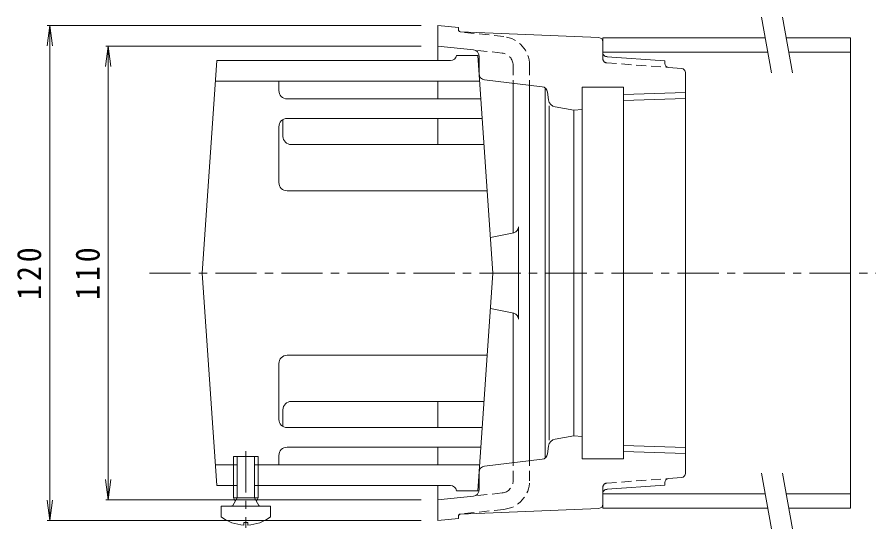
# Model space of a CAD drawing. Units: millimetres, scale not verified. Extents: x -363 to 315, y -275 to 246.
# Drawn here: x 72.4 to 280.5, y 95.2 to 219.2 of the extents above; entities that cross this region are included whole.
import ezdxf

# ---------------------------------------------------------------- set-up
doc = ezdxf.new("R2010")
doc.units = ezdxf.units.MM
doc.header["$LTSCALE"] = 2
doc.linetypes.add('CHAIN1', pattern=[8, 5, -1, 1, -1])
doc.linetypes.add('DASHED1', pattern=[1.8, 1.2, -0.6])
for name, color, linetype, lineweight in [('0-0_通り芯', 3, 'Continuous', 9), ('0-2_仕上', 6, 'Continuous', 9), ('0-3_建具', 4, 'Continuous', 9), ('0-4_その他', 7, 'Continuous', 9)]:
    doc.layers.add(name, color=color, linetype=linetype, lineweight=lineweight)
doc.styles.add('ＭＳ ゴシック', font='')
doc.styles.get('ＭＳ ゴシック').set_extended_font_data('MS Gothic')

msp = doc.modelspace()

# ---------------------------------------------------------------- linework, layer by layer
at = {"layer": '0-0_通り芯'}
for p, q in [((174.373, 217.236), (179.373, 216.696)), ((174.373, 217.236), (174.373, 208.726)), ((179.373, 216.696), (179.373, 216.168)), ((213.415, 214.277), (179.852, 215.694)), ((214.373, 213.277), (214.373, 210.668)), ((183.034, 211.3), (174.373, 212.236)), ((184.373, 205.565), (184.373, 209.809)), ((229.373, 208.615), (215.41, 209.662)), ((229.373, 208.615), (229.373, 208.039)), ((233.448, 206.806), (230.298, 207.042)), ((199.64, 202.377), (185.692, 204.076)), ((234.373, 108.664), (234.373, 205.808)), ((174.373, 203.726), (174.373, 199.437)), ((192.63, 203.231), (192.63, 166.985)), ((196.63, 111.729), (196.63, 202.744)), ((200.373, 112.395), (200.373, 202.078)), ((209.373, 202.236), (219.373, 202.236)), ((209.373, 112.236), (209.373, 202.236)), ((219.373, 112.236), (219.373, 202.236)), ((200.947, 201.078), (201.185, 199.211)), ((234.373, 201.002), (219.373, 200.533)), ((201.373, 116.736), (201.373, 197.736)), ((234.373, 199.523), (219.373, 199.054)), ((202.84, 197.492), (207.373, 196.736)), ((207.373, 196.736), (209.373, 196.884)), ((207.373, 117.736), (207.373, 196.736)), ((174.373, 194.682), (174.373, 188.354)), ((187.146, 165.815), (192.763, 166.987)), ((193.957, 168.456), (193.957, 146.017)), ((187.147, 148.657), (192.763, 147.485)), ((192.63, 147.428), (192.63, 111.241)), ((174.373, 126.098), (174.373, 119.771)), ((202.84, 116.981), (207.373, 117.736)), ((207.373, 117.736), (209.373, 117.588)), ((174.373, 115.015), (174.373, 110.726)), ((200.947, 113.394), (201.185, 115.261)), ((234.373, 114.949), (219.373, 115.418)), ((234.373, 113.47), (219.373, 113.939)), ((199.64, 112.095), (185.692, 110.397)), ((209.373, 112.236), (219.373, 112.236)), ((184.373, 108.908), (184.373, 104.664)), ((229.373, 105.857), (229.373, 106.433)), ((233.448, 107.667), (230.298, 107.431)), ((174.373, 105.726), (174.373, 97.236)), ((229.373, 105.857), (215.41, 104.81)), ((183.034, 103.173), (174.373, 102.236)), ((214.373, 101.195), (214.373, 103.804)), ((213.415, 100.196), (179.852, 98.779)), ((179.373, 97.777), (179.373, 98.305)), ((174.373, 97.236), (179.373, 97.777))]:
    msp.add_line(p, q, dxfattribs=at)
at = {"layer": '0-0_通り芯', "linetype": 'DASHED1'}
for p, q in [((190.382, 214.529), (179.819, 215.671)), ((189.952, 210.552), (183.034, 211.3)), ((214.373, 209.164), (214.373, 210.668)), ((215.298, 208.167), (230.298, 207.042)), ((192.63, 207.569), (192.63, 203.231)), ((196.63, 207.569), (196.63, 202.744)), ((192.63, 106.903), (192.63, 111.241)), ((196.63, 106.903), (196.63, 111.729)), ((215.298, 106.306), (230.298, 107.431)), ((214.373, 105.308), (214.373, 103.804)), ((189.952, 103.92), (183.034, 103.173)), ((190.382, 99.944), (179.819, 98.802))]:
    msp.add_line(p, q, dxfattribs=at)
at = {"layer": '0-0_通り芯', "linetype": 'CHAIN1'}
msp.add_line((104.466, 157.236), (280.523, 157.236), dxfattribs=at)
at = {"layer": '0-0_通り芯'}
for centre, radius, start, end in [((179.873, 216.193), 0.5, 180, 267.58049), ((179.873, 216.168), 0.5, 180, 263.82854), ((213.373, 213.277), 1, 0, 87.58061), ((182.873, 209.809), 1.5, 0, 83.82986), ((215.373, 210.668), 1, 180, 272.12756), ((230.373, 208.039), 1, 180, 265.71213), ((233.373, 205.808), 1, 0, 85.7094), ((185.873, 205.565), 1.5, 180, 263.05885), ((199.459, 200.888), 1.5, 7.26645, 83.05885), ((203.169, 199.464), 2, 187.26692, 260.5378), ((192.457, 168.456), 1.5, 281.78732, 0), ((192.457, 146.017), 1.5, 0, 78.21268), ((203.169, 115.008), 2, 99.4622, 172.73308), ((199.459, 113.584), 1.5, 276.94115, 352.73355), ((185.873, 108.908), 1.5, 96.94115, 180), ((233.373, 108.664), 1, 274.2906, 0), ((230.373, 106.433), 1, 94.28787, 180), ((182.873, 104.664), 1.5, 276.17014, 0), ((215.373, 103.804), 1, 87.87244, 180), ((213.373, 101.195), 1, 272.41939, 0), ((179.873, 98.305), 0.5, 96.17146, 180), ((179.873, 98.279), 0.5, 92.41951, 180)]:
    msp.add_arc(centre, radius, start, end, dxfattribs=at)
at = {"layer": '0-0_通り芯', "linetype": 'DASHED1'}
for centre, radius, start, end in [((189.63, 207.569), 7, 0, 83.82993), ((189.63, 207.569), 3, 0, 83.82993), ((215.373, 209.164), 1, 180, 265.7095), ((189.63, 106.903), 3, 276.17007, 0), ((189.63, 106.903), 7, 276.17007, 0), ((215.373, 105.308), 1, 94.2905, 180)]:
    msp.add_arc(centre, radius, start, end, dxfattribs=at)
at = {"layer": '0-2_仕上'}
for p, q in [((117.247, 157.236), (120.847, 208.726)), ((177.449, 208.726), (120.847, 208.726)), ((178.928, 209.976), (184.058, 209.976)), ((187.746, 157.226), (184.058, 209.976)), ((120.498, 203.726), (184.495, 203.726)), ((135.847, 201.437), (135.847, 203.726)), ((137.847, 199.437), (184.795, 199.437)), ((136.847, 190.354), (136.847, 194.414)), ((137.847, 194.682), (185.127, 194.682)), ((135.847, 179.169), (135.847, 192.682)), ((138.847, 188.354), (185.57, 188.354)), ((137.847, 177.169), (186.352, 177.169)), ((117.245, 157.236), (120.847, 105.726)), ((187.746, 157.226), (184.058, 104.476)), ((135.847, 135.283), (135.847, 121.771)), ((137.847, 137.283), (186.352, 137.283)), ((138.847, 126.098), (185.57, 126.098)), ((136.847, 124.098), (136.847, 120.039)), ((137.847, 119.771), (185.127, 119.771)), ((137.847, 115.015), (184.795, 115.015)), ((135.847, 113.015), (135.847, 110.726)), ((120.498, 110.726), (125.717, 110.726)), ((129.977, 110.726), (184.495, 110.726)), ((125.717, 105.726), (120.847, 105.726)), ((177.449, 105.726), (129.977, 105.726)), ((178.928, 104.476), (184.058, 104.476))]:
    msp.add_line(p, q, dxfattribs=at)
at = {"layer": '0-2_仕上', "color": 4}
for p, q in [((124.847, 112.736), (130.847, 112.736)), ((124.847, 102.736), (124.847, 112.736)), ((125.717, 102.736), (125.717, 112.736)), ((129.977, 102.736), (129.977, 112.736)), ((130.847, 102.736), (130.847, 112.736)), ((125.717, 102.736), (124.666, 100.864)), ((124.848, 102.736), (130.847, 102.736)), ((124.848, 102.736), (125.289, 101.972)), ((129.978, 102.736), (131.03, 100.864)), ((130.847, 102.736), (130.407, 101.972)), ((121.847, 98.136), (121.847, 100.736)), ((121.847, 100.736), (133.847, 100.736)), ((133.847, 98.136), (133.847, 100.736)), ((128.326, 96.769), (127.368, 96.769)), ((127.368, 96.148), (127.368, 96.769)), ((128.326, 96.148), (128.326, 96.769))]:
    msp.add_line(p, q, dxfattribs=at)
at = {"layer": '0-2_仕上', "color": 4, "linetype": 'CHAIN1'}
msp.add_line((127.847, 114.047), (127.847, 95.466), dxfattribs=at)
at = {"layer": '0-2_仕上'}
for centre, radius, start, end in [((177.449, 210.226), 1.5, 270, 350.40514), ((137.847, 201.437), 2, 180, 270), ((137.847, 192.682), 2, 90, 180), ((138.847, 190.354), 2, 180, 270), ((137.847, 179.169), 2, 180, 270), ((137.847, 135.283), 2, 90, 180), ((138.847, 124.098), 2, 90, 180), ((137.847, 121.771), 2, 180, 270), ((137.847, 113.015), 2, 90, 180), ((177.449, 104.226), 1.5, 9.59486, 90)]:
    msp.add_arc(centre, radius, start, end, dxfattribs=at)
at = {"layer": '0-2_仕上', "color": 4}
for centre, radius, start, end in [((124.448, 100.986), 0.25, 270, 330.67082), ((131.248, 100.986), 0.25, 209.32918, 270), ((127.847, 106.136), 10, 233.12987, 267.25404), ((127.847, 106.136), 10, 272.74565, 306.86961)]:
    msp.add_arc(centre, radius, start, end, dxfattribs=at)
at = {"layer": '0-3_建具', "color": 7}
for p, q in [((252.846, 219.236), (255.227, 205.736)), ((257.923, 219.236), (260.304, 205.736)), ((252.846, 108.736), (255.227, 95.236)), ((257.923, 108.736), (260.304, 95.236))]:
    msp.add_line(p, q, dxfattribs=at)
at = {"layer": '0-3_建具'}
for p, q in [((214.373, 214.236), (214.373, 213.331)), ((214.373, 214.236), (253.728, 214.236)), ((258.805, 214.236), (274.373, 214.236)), ((274.373, 214.236), (274.373, 100.236)), ((214.373, 210.736), (254.345, 210.736)), ((259.422, 210.736), (274.373, 210.736)), ((214.373, 103.736), (253.728, 103.736)), ((258.805, 103.736), (274.373, 103.736)), ((214.373, 100.236), (214.373, 101.142)), ((214.373, 100.236), (254.345, 100.236)), ((259.422, 100.236), (274.373, 100.236))]:
    msp.add_line(p, q, dxfattribs=at)
at = {"layer": '0-4_その他'}
for p, q in [((80.332, 217.236), (79.679, 212.279)), ((79.732, 217.236), (170.373, 217.236)), ((80.332, 97.236), (80.332, 217.236)), ((80.332, 217.236), (80.984, 212.279)), ((94.515, 212.236), (93.862, 207.279)), ((93.915, 212.236), (170.373, 212.236)), ((94.515, 102.236), (94.515, 212.236)), ((94.515, 212.236), (95.167, 207.279)), ((94.515, 102.236), (93.862, 107.193)), ((94.515, 102.236), (95.167, 107.193)), ((80.332, 97.236), (79.679, 102.193)), ((80.332, 97.236), (80.984, 102.193)), ((93.915, 102.236), (170.373, 102.236)), ((79.732, 97.236), (170.373, 97.236))]:
    msp.add_line(p, q, dxfattribs=at)

# ---------------------------------------------------------------- texts
at = {"layer": '0-4_その他', "color": 2, "char_height": 5.865, "attachment_point": 7, "rotation": 90, "style": 'ＭＳ ゴシック'}
for s, insert in [('\\T1.27;\\W0.9;120', (78.332, 150.736)), ('\\T1.27;\\W0.9;110', (92.515, 150.736))]:
    msp.add_mtext(s, dxfattribs=dict(at, insert=insert))

doc.saveas('drawing.dxf')
